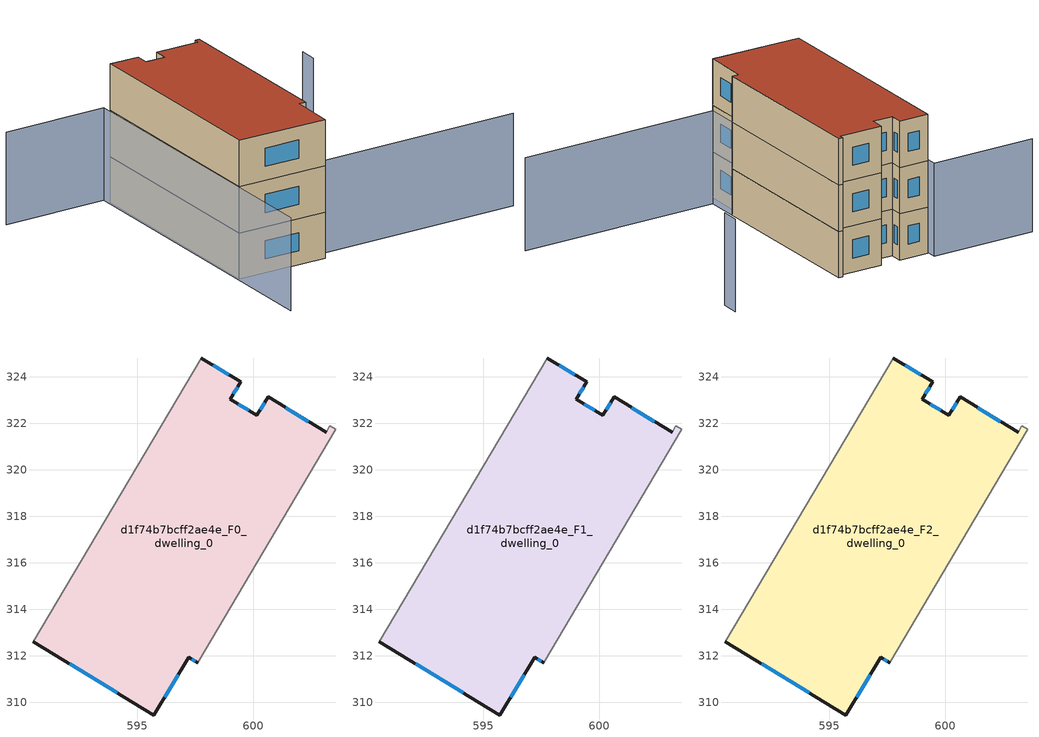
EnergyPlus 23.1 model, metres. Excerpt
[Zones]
d1f74b7bcff2ae4e_F0_dwelling_0
 floor ground (EU_floor_Construction): 603.29,321.9 603.54,321.75 597.6,311.7 597.22,311.93 595.72,309.46 590.53,312.62 597.76,324.81 599.45,323.79 599,323.05 600.15,322.35 600.63,323.14 603.12,321.62 z0
 wall outside (EU_wall_Construction): 603.12,321.62 600.63,323.14 600.15,322.35 599,323.05 599.45,323.79 597.76,324.81 / 590.53,312.62 595.72,309.46 597.22,311.93 597.6,311.7 z0:3
 wall adiabatic (EU_wall_Construction): 597.6,311.7 603.54,321.75 603.29,321.9 603.12,321.62 / 597.76,324.81 590.53,312.62 z0:3
 window (EU_Window_Construction): 599.8,322.56 599.35,322.83 / 600.48,322.9 600.29,322.59 / 602.36,322.08 601.39,322.68 / 597.34,311.86 597.49,311.77 / 596.18,310.21 596.76,311.18 / 592.11,311.66 594.14,310.42 / 598.94,324.1 598.28,324.5 / 599.14,323.27 599.31,323.56 z0.91:2.09
d1f74b7bcff2ae4e_F1_dwelling_0
 floor to d1f74b7bcff2ae4e_F0_dwelling_0 (EU_floor_Construction): 603.29,321.9 603.54,321.75 597.6,311.7 597.22,311.93 595.72,309.46 590.52,312.62 597.76,324.81 599.45,323.79 599,323.05 600.15,322.35 600.63,323.14 603.12,321.62 z3
 wall outside (EU_wall_Construction): 603.12,321.62 600.63,323.14 600.15,322.35 599,323.05 599.45,323.79 597.76,324.81 / 590.53,312.62 595.72,309.46 597.22,311.93 597.6,311.7 z3:6
 wall adiabatic (EU_wall_Construction): 597.6,311.7 603.54,321.75 603.29,321.9 603.12,321.62 / 597.76,324.81 590.53,312.62 z3:6
 window (EU_Window_Construction): 599.8,322.56 599.35,322.83 / 600.48,322.9 600.29,322.59 / 602.36,322.08 601.39,322.68 / 597.34,311.86 597.49,311.77 / 596.18,310.21 596.76,311.18 / 592.11,311.66 594.14,310.42 / 598.94,324.1 598.28,324.5 / 599.14,323.27 599.31,323.56 z3.91:5.09
d1f74b7bcff2ae4e_F2_dwelling_0
 floor to d1f74b7bcff2ae4e_F1_dwelling_0 (EU_floor_Construction): 603.29,321.9 603.54,321.75 597.6,311.7 597.22,311.93 595.72,309.46 590.52,312.62 597.76,324.81 599.45,323.79 599,323.05 600.15,322.35 600.63,323.14 603.12,321.62 z6
 wall outside (EU_wall_Construction): 603.12,321.62 600.63,323.14 600.15,322.35 599,323.05 599.45,323.79 597.76,324.81 / 590.53,312.62 595.72,309.46 597.22,311.93 597.6,311.7 z6:9
 wall adiabatic (EU_wall_Construction): 597.6,311.7 603.54,321.75 603.29,321.9 603.12,321.62 / 597.76,324.81 590.53,312.62 z6:9
 window (EU_Window_Construction): 599.8,322.56 599.35,322.83 / 600.48,322.9 600.29,322.59 / 602.36,322.08 601.39,322.68 / 597.34,311.86 597.49,311.77 / 596.18,310.21 596.76,311.18 / 592.11,311.66 594.14,310.42 / 598.94,324.1 598.28,324.5 / 599.14,323.27 599.31,323.56 z6.91:8.09
 roof outside (EU_roof_Construction): 597.6,311.7 603.54,321.75 603.29,321.9 603.12,321.62 600.63,323.14 600.15,322.35 599,323.05 599.45,323.79 597.76,324.81 590.53,312.62 595.72,309.46 597.22,311.93 z9
shading: 610.41,317.52 611.04,318.55 / 608.06,303.04 596.52,309.86 / 596.52,309.86 603.54,321.75 / 591.94,328.89 597.95,325.34 / 597.95,325.34 587.54,307.68 z0:6
[Building]
EU S2 Campaign: North Axis=0; Terrain=City; Solar Distribution=FullExterior
[Site:Location]
Montreal-Trudeau.Intl.AP: Latitude=45.4667; Longitude=-73.75; Time Zone=-5; Elevation=36
[SizingPeriod:WeatherFileDays]
AnnualSizingPeriod: Begin Month=1; Begin Day of Month=1; End Month=12; End Day of Month=31; Day of Week for Start Day=Monday; Use Weather File Daylight Saving Period=No; Use Weather File Rain and Snow Indicators=No
[MATERIAL]
EU_InternalMass_Material: Roughness=MediumRough; Thickness=0.1; Conductivity=1; Density=1800; Specific Heat=900; Thermal Absorptance=0.9; Solar Absorptance=0.7; Visible Absorptance=0.7
[MATERIAL:NOMASS] Roughness=MediumRough; Thermal Absorptance=0.9; Solar Absorptance=0.7; Visible Absorptance=0.7
Name | Thermal Resistance
EU_wall_NoMass | 2.85309
EU_roof_NoMass | 5.52444
EU_floor_NoMass | 1.91146
[WINDOWMATERIAL:SIMPLEGLAZINGSYSTEM]
EU_Window_SimpleGlazing: UFactor=2.833; Solar Heat Gain Coefficient=0.7; Visible Transmittance=0.7
[CONSTRUCTION]
EU_wall_Construction: EU_wall_NoMass
EU_roof_Construction: EU_roof_NoMass
EU_floor_Construction: EU_floor_NoMass
EU_Window_Construction: EU_Window_SimpleGlazing
EU_InternalMass_Construction: EU_InternalMass_Material
[ZONE] Type=1; Multiplier=1; Ceiling Height=autocalculate; Volume=271.918; Floor Area=autocalculate; Part of Total Floor Area=Yes
d1f74b7bcff2ae4e_F0_dwelling_0; d1f74b7bcff2ae4e_F1_dwelling_0; d1f74b7bcff2ae4e_F2_dwelling_0
[INTERNALMASS] Construction=EU_InternalMass_Construction; Surface Area=90.6395
Name | Zone or ZoneList
d1f74b7bcff2ae4e_F0_dwelling_0_EU_InternalMass | d1f74b7bcff2ae4e_F0_dwelling_0
d1f74b7bcff2ae4e_F1_dwelling_0_EU_InternalMass | d1f74b7bcff2ae4e_F1_dwelling_0
d1f74b7bcff2ae4e_F2_dwelling_0_EU_InternalMass | d1f74b7bcff2ae4e_F2_dwelling_0
[OTHEREQUIPMENT] Fuel Type=Electricity; Design Level Calculation Method=Watts/Area; Power per Zone Floor Area=1; Fraction Latent=0; Fraction Radiant=0; Fraction Lost=0; Carbon Dioxide Generation Rate=0; EndUse Subcategory=EU_Step8_InternalGains
Name | Zone or ZoneList or Space or SpaceList | Schedule
EU_Step8_InternalGain_d1f74b7bcff2ae4e_F0_dwelling_0_f000 | d1f74b7bcff2ae4e_F0_dwelling_0 | EU_Step8_GainSchedule_d1f74b7bcff2ae4e_F0_dwelling_0_f000
EU_Step8_InternalGain_d1f74b7bcff2ae4e_F1_dwelling_0_f000 | d1f74b7bcff2ae4e_F1_dwelling_0 | EU_Step8_GainSchedule_d1f74b7bcff2ae4e_F1_dwelling_0_f000
EU_Step8_InternalGain_d1f74b7bcff2ae4e_F2_dwelling_0_f000 | d1f74b7bcff2ae4e_F2_dwelling_0 | EU_Step8_GainSchedule_d1f74b7bcff2ae4e_F2_dwelling_0_f000
[ZONEVENTILATION:DESIGNFLOWRATE] Schedule=EU_AlwaysOn; Design Flow Rate Calculation Method=AirChanges/Hour; Air Changes per Hour=0.624851; Ventilation Type=Natural; Fan Pressure Rise=0; Fan Total Efficiency=1; Constant Term Coefficient=1; Temperature Term Coefficient=0; Velocity Term Coefficient=0; Velocity Squared Term Coefficient=0; Minimum Indoor Temperature=-100; Maximum Indoor Temperature=100; Delta Temperature=-100; Minimum Outdoor Temperature=-100; Maximum Outdoor Temperature=100; Maximum Wind Speed=40
Name | Zone or ZoneList or Space or SpaceList
EU_ConstantAir_d1f74b7bcff2ae4e_F0_dwelling_0 | d1f74b7bcff2ae4e_F0_dwelling_0
EU_ConstantAir_d1f74b7bcff2ae4e_F1_dwelling_0 | d1f74b7bcff2ae4e_F1_dwelling_0
EU_ConstantAir_d1f74b7bcff2ae4e_F2_dwelling_0 | d1f74b7bcff2ae4e_F2_dwelling_0
[HVACTEMPLATE:THERMOSTAT] Constant Heating Setpoint=20; Constant Cooling Setpoint=50
EU_HeatOnly_d1f74b7bcff2ae4e_F0_dwelling_0; EU_HeatOnly_d1f74b7bcff2ae4e_F1_dwelling_0; EU_HeatOnly_d1f74b7bcff2ae4e_F2_dwelling_0
[HVACTEMPLATE:ZONE:IDEALLOADSAIRSYSTEM] System Availability Schedule=EU_AlwaysOn; Maximum Heating Supply Air Temperature=50; Minimum Cooling Supply Air Temperature=13; Maximum Heating Supply Air Humidity Ratio=0.0156; Minimum Cooling Supply Air Humidity Ratio=0.0077; Heating Limit=NoLimit; Cooling Limit=NoLimit; Heating Availability Schedule=EU_AlwaysOn; Cooling Availability Schedule=EU_CoolingOff; Dehumidification Control Type=ConstantSensibleHeatRatio; Cooling Sensible Heat Ratio=0.7; Dehumidification Setpoint=60; Humidification Control Type=None; Humidification Setpoint=30; Outdoor Air Method=None; Outdoor Air Flow Rate per Person=0.00944; Outdoor Air Flow Rate per Zone Floor Area=0; Outdoor Air Flow Rate per Zone=0; Demand Controlled Ventilation Type=None; Outdoor Air Economizer Type=NoEconomizer; Heat Recovery Type=None; Sensible Heat Recovery Effectiveness=0.7; Latent Heat Recovery Effectiveness=0.65
Name | Template Thermostat
d1f74b7bcff2ae4e_F0_dwelling_0 | EU_HeatOnly_d1f74b7bcff2ae4e_F0_dwelling_0
d1f74b7bcff2ae4e_F1_dwelling_0 | EU_HeatOnly_d1f74b7bcff2ae4e_F1_dwelling_0
d1f74b7bcff2ae4e_F2_dwelling_0 | EU_HeatOnly_d1f74b7bcff2ae4e_F2_dwelling_0
[SIZING:ZONE] Zone Cooling Design Supply Air Temperature Input Method=SupplyAirTemperature; Zone Cooling Design Supply Air Temperature=13; Zone Heating Design Supply Air Temperature Input Method=SupplyAirTemperature; Zone Heating Design Supply Air Temperature=50; Zone Cooling Design Supply Air Humidity Ratio=0.008; Zone Heating Design Supply Air Humidity Ratio=0.008; Cooling Design Air Flow Method=DesignDay; Cooling Design Air Flow Rate=0; Cooling Minimum Air Flow per Zone Floor Area=0.000762; Cooling Minimum Air Flow=0; Cooling Minimum Air Flow Fraction=0.2; Heating Design Air Flow Method=DesignDay; Heating Design Air Flow Rate=0; Heating Maximum Air Flow per Zone Floor Area=0.002032; Heating Maximum Air Flow=0.141576; Heating Maximum Air Flow Fraction=0.3; Account for Dedicated Outdoor Air System=No; Dedicated Outdoor Air System Control Strategy=NeutralSupplyAir; Dedicated Outdoor Air Low Setpoint Temperature for Design=autosize; Dedicated Outdoor Air High Setpoint Temperature for Design=autosize; Zone Load Sizing Method=Sensible Load Only No Latent Load; Zone Latent Cooling Design Supply Air Humidity Ratio Input Method=HumidityRatioDifference; Zone Cooling Design Supply Air Humidity Ratio Difference=0.005; Zone Latent Heating Design Supply Air Humidity Ratio Input Method=HumidityRatioDifference; Zone Humidification Design Supply Air Humidity Ratio Difference=0.005
d1f74b7bcff2ae4e_F0_dwelling_0; d1f74b7bcff2ae4e_F1_dwelling_0; d1f74b7bcff2ae4e_F2_dwelling_0
[SCHEDULE:CONSTANT]
Name | Hourly Value
EU_AlwaysOn | 1
EU_CoolingOff | 0
[SCHEDULE:FILE] Column Number=1; Rows to Skip at Top=0; Number of Hours of Data=8760; Column Separator=Comma; Interpolate to Timestep=No; Minutes per Item=60; Adjust Schedule for Daylight Savings=Yes
Name | File
EU_Step8_GainSchedule_d1f74b7bcff2ae4e_F0_dwelling_0_f000 | ../../schedules/d1f74b7bcff2ae4e/d1f74b7bcff2ae4e_F0_dwelling_0_f000_gain.csv
EU_Step8_GainSchedule_d1f74b7bcff2ae4e_F1_dwelling_0_f000 | ../../schedules/d1f74b7bcff2ae4e/d1f74b7bcff2ae4e_F1_dwelling_0_f000_gain.csv
EU_Step8_GainSchedule_d1f74b7bcff2ae4e_F2_dwelling_0_f000 | ../../schedules/d1f74b7bcff2ae4e/d1f74b7bcff2ae4e_F2_dwelling_0_f000_gain.csv
